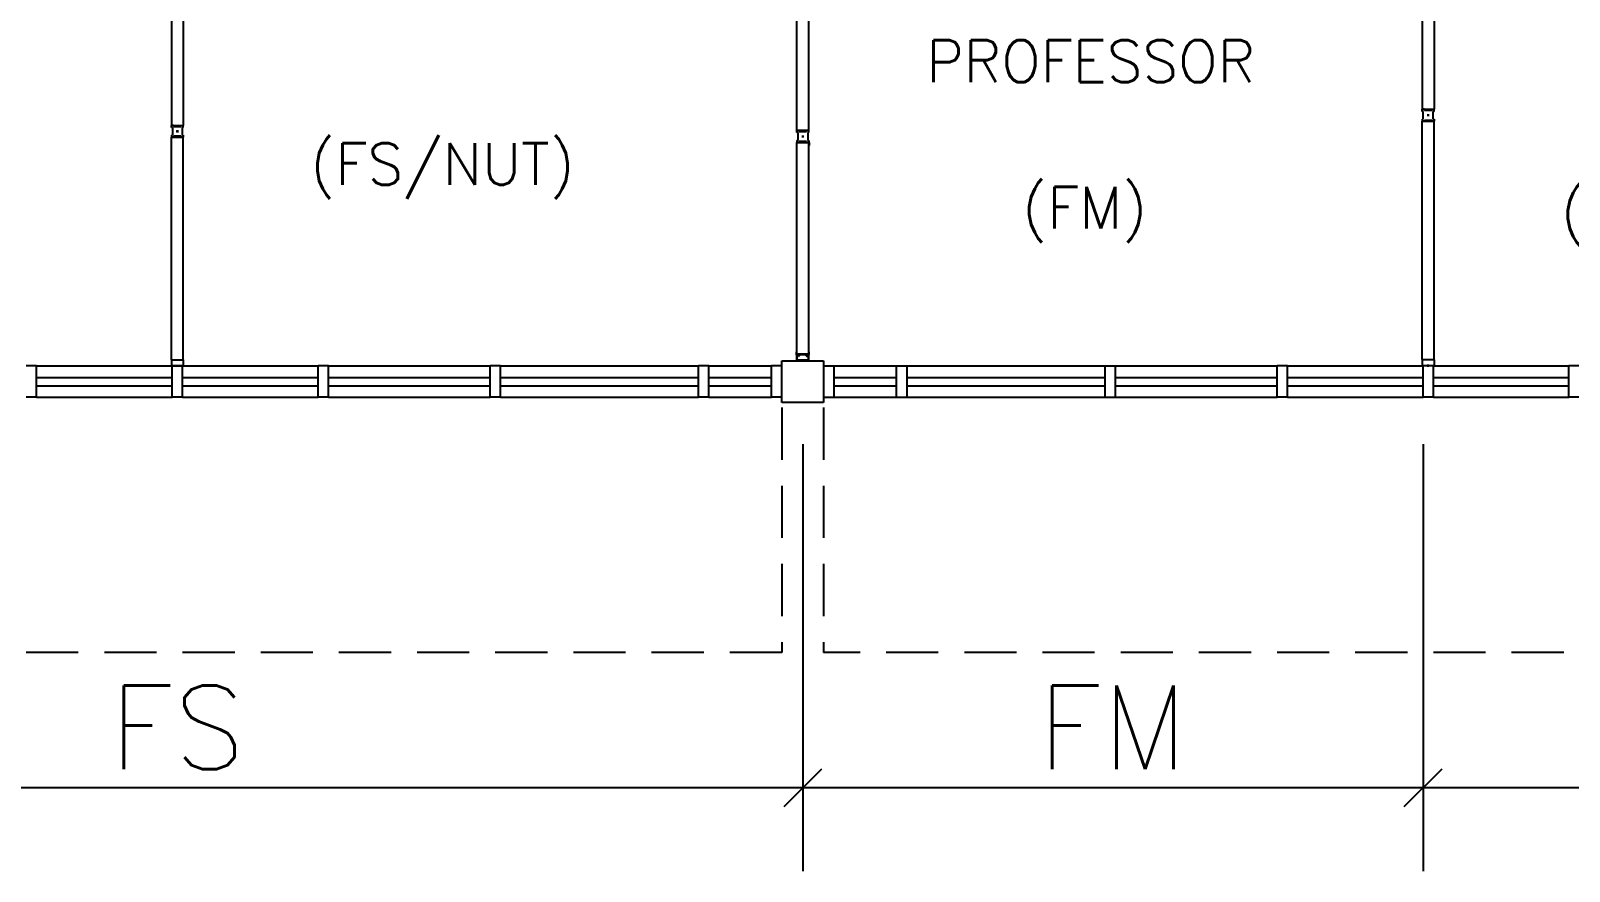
# Model space of a CAD drawing. Header units: millimetres. Extents: x 4436 to 4619, y 1272 to 1428.
# Drawn here: x 4507.76 to 4515.14, y 1294.45 to 1298.48 of the extents above; entities that cross this region are included whole.
import ezdxf

# ---------------------------------------------------------------- set-up
doc = ezdxf.new("R2010")
doc.units = ezdxf.units.MM
doc.linetypes.add('HIDDEN', pattern=[0.375, 0.25, -0.125])
for name, color, linetype in [('ALV', 2, 'Continuous'), ('DIV2', 2, 'Continuous'), ('ESTR', 3, 'Continuous'), ('JANELA', 1, 'Continuous'), ('PROJ', 1, 'HIDDEN'), ('TEXTO', 2, 'Continuous'), ('TXT CENTRO DE CUSTO', 2, 'Continuous')]:
    doc.layers.add(name, color=color, linetype=linetype)
doc.styles.add('1-200', font='simplex.shx', dxfattribs={"height": 0.4})
doc.styles.add('UNB1-100', font='simplex.shx', dxfattribs={"height": 0.2})
doc.dimstyles.new('1-200', dxfattribs={"dimtxt": 0.4, "dimasz": 0.18, "dimexe": 0.4, "dimexo": 0.2, "dimgap": 0.09, "dimtad": 1, "dimdec": 4, "dimzin": 0, "dimdsep": 46, "dimtxsty": '1-200', "dimblk": 'OBLIQUE', "dimcen": 0.09, "dimclrd": 1, "dimclre": 1, "dimclrt": 256, "dimadec": 0, "dimazin": 0, "dimtfac": 1, "dimtdec": 4, "dimtix": 1, "dimtofl": 0, "dimtmove": 0, "dimatfit": 3, "dimldrblk": 'OBLIQUE', "dimfxl": 0.18, "dimtolj": 1, "dimtzin": 0, "dimarcsym": 0})

# ---------------------------------------------------------------- blocks, each defined once
blk = doc.blocks.new('DIV12')
for p, q in [((-0.0051, 0), (0.0051, 0)), ((0, -0.0051), (0, 0.0051)), ((0.0285, 0.0285), (1.1715, 0.0285)), ((0.0285, -0.0285), (0.0285, 0.0285)), ((1.1715, -0.0285), (1.1715, 0.0285)), ((1.1949, 0), (1.2051, 0)), ((1.2, -0.0051), (1.2, 0.0051)), ((0.0285, -0.0285), (1.1715, -0.0285))]:
    blk.add_line(p, q)
blk = doc.blocks.new('DIV123')
for p, q in [((0.0051, 1.125), (-0.0051, 1.125)), ((0, 1.1199), (0, 1.1301)), ((-0.0285, 0.0285), (-0.0285, 1.0965)), ((0.0285, 1.0965), (-0.0285, 1.0965)), ((0.0285, 0.0285), (0.0285, 1.0965)), ((0.0285, 0.0285), (-0.0285, 0.0285)), ((0.0051, 0), (-0.0051, 0)), ((0, -0.0051), (0, 0.0051))]:
    blk.add_line(p, q)
blk = doc.blocks.new('IMTT')
for p, q in [((-0.0049, 0), (0.0049, 0)), ((0.0285, 0.0285), (0, 0.0285)), ((0, -0.0285), (0, 0.0285)), ((0.0285, -0.0285), (0, -0.0285))]:
    blk.add_line(p, q)
blk = doc.blocks.new('MTT')
for p, q in [((-0.0285, 0.0185), (-0.0285, 0.0285)), ((-0.0185, 0.0285), (-0.0285, 0.0285)), ((-0.0235, 0.0185), (-0.0285, 0.0185)), ((-0.0235, 0.0185), (-0.0235, -0.0185)), ((-0.0185, 0.0235), (-0.0185, 0.0285)), ((-0.0185, 0.0235), (0.0185, 0.0235)), ((-0.0049, 0), (0.0049, 0)), ((0, -0.0049), (0, 0.0049)), ((0.0185, 0.0235), (0.0185, 0.0285)), ((0.0185, 0.0285), (0.0285, 0.0285)), ((0.0235, 0.0185), (0.0285, 0.0185)), ((0.0235, 0.0185), (0.0235, -0.0185)), ((0.0285, 0.0185), (0.0285, 0.0285)), ((-0.0285, -0.0185), (-0.0235, -0.0185)), ((-0.0285, -0.0185), (-0.0285, -0.0285)), ((-0.0185, -0.0285), (-0.0285, -0.0285)), ((0.0185, -0.0235), (-0.0185, -0.0235)), ((-0.0185, -0.0235), (-0.0185, -0.0285)), ((0.0185, -0.0235), (0.0185, -0.0285)), ((0.0185, -0.0285), (0.0285, -0.0285)), ((0.0285, -0.0185), (0.0235, -0.0185)), ((0.0285, -0.0185), (0.0285, -0.0285))]:
    blk.add_line(p, q)
blk = doc.blocks.new('_Oblique')
at = {"color": 0, "linetype": 'ByBlock', "lineweight": -2}
blk.add_line((-0.5, -0.5), (0.5, 0.5), dxfattribs=at)
blk = doc.blocks.new('*D62')
at = {"layer": 'DEFPOINTS', "color": 0, "transparency": 16777216}
for p in [(4514.4394, 1296.6984), (4541.4644, 1296.6984), (4514.4394, 1294.8498)]:
    blk.add_point(p, dxfattribs=at)
at = {"layer": 'TXT CENTRO DE CUSTO', "color": 1, "lineweight": -2, "transparency": 16777216}
for p, q in [((4514.4394, 1296.4984), (4514.4394, 1294.4498)), ((4541.4644, 1296.4984), (4541.4644, 1294.4498)), ((4541.4644, 1294.8498), (4514.4394, 1294.8498))]:
    blk.add_line(p, q, dxfattribs=at)
at = {"layer": 'TXT CENTRO DE CUSTO', "color": 1, "lineweight": -2, "transparency": 16777216, "xscale": 0.18, "yscale": 0.18, "zscale": 0.18, "rotation": 180}
blk.add_blockref('_Oblique', (4514.4394, 1294.8498), dxfattribs=at)
at = {"layer": 'TXT CENTRO DE CUSTO', "color": 1, "lineweight": -2, "transparency": 16777216, "xscale": 0.18, "yscale": 0.18, "zscale": 0.18}
blk.add_blockref('_Oblique', (4541.4644, 1294.8498), dxfattribs=at)
at = {"layer": 'TXT CENTRO DE CUSTO', "transparency": 16777216, "insert": (4527.9519, 1295.1398), "char_height": 0.4, "attachment_point": 5, "style": '1-200'}
blk.add_mtext('\\A1;FM', dxfattribs=at)
blk = doc.blocks.new('*D63')
at = {"layer": 'DEFPOINTS', "color": 0, "transparency": 16777216}
for p in [(4511.4644, 1296.6984), (4514.4394, 1296.6984), (4511.4644, 1294.8498)]:
    blk.add_point(p, dxfattribs=at)
at = {"layer": 'TXT CENTRO DE CUSTO', "color": 1, "lineweight": -2, "transparency": 16777216}
for p, q in [((4511.4644, 1296.4984), (4511.4644, 1294.4498)), ((4514.4394, 1296.4984), (4514.4394, 1294.4498)), ((4514.4394, 1294.8498), (4511.4644, 1294.8498))]:
    blk.add_line(p, q, dxfattribs=at)
at = {"layer": 'TXT CENTRO DE CUSTO', "color": 1, "lineweight": -2, "transparency": 16777216, "xscale": 0.18, "yscale": 0.18, "zscale": 0.18, "rotation": 180}
blk.add_blockref('_Oblique', (4511.4644, 1294.8498), dxfattribs=at)
at = {"layer": 'TXT CENTRO DE CUSTO', "color": 1, "lineweight": -2, "transparency": 16777216, "xscale": 0.18, "yscale": 0.18, "zscale": 0.18}
blk.add_blockref('_Oblique', (4514.4394, 1294.8498), dxfattribs=at)
at = {"layer": 'TXT CENTRO DE CUSTO', "transparency": 16777216, "insert": (4512.9519, 1295.1398), "char_height": 0.4, "attachment_point": 5, "style": '1-200'}
blk.add_mtext('\\A1;FM', dxfattribs=at)
blk = doc.blocks.new('*D64')
at = {"layer": 'DEFPOINTS', "color": 0, "transparency": 16777216}
for p in [(4505.4644, 1296.6984), (4511.4644, 1296.6984), (4505.4644, 1294.8498)]:
    blk.add_point(p, dxfattribs=at)
at = {"layer": 'TXT CENTRO DE CUSTO', "color": 1, "lineweight": -2, "transparency": 16777216}
for p, q in [((4505.4644, 1296.4984), (4505.4644, 1294.4498)), ((4511.4644, 1296.4984), (4511.4644, 1294.4498)), ((4511.4644, 1294.8498), (4505.4644, 1294.8498))]:
    blk.add_line(p, q, dxfattribs=at)
at = {"layer": 'TXT CENTRO DE CUSTO', "color": 1, "lineweight": -2, "transparency": 16777216, "xscale": 0.18, "yscale": 0.18, "zscale": 0.18, "rotation": 180}
blk.add_blockref('_Oblique', (4505.4644, 1294.8498), dxfattribs=at)
at = {"layer": 'TXT CENTRO DE CUSTO', "color": 1, "lineweight": -2, "transparency": 16777216, "xscale": 0.18, "yscale": 0.18, "zscale": 0.18}
blk.add_blockref('_Oblique', (4511.4644, 1294.8498), dxfattribs=at)
at = {"layer": 'TXT CENTRO DE CUSTO', "transparency": 16777216, "insert": (4508.4644, 1295.1398), "char_height": 0.4, "attachment_point": 5, "style": '1-200'}
blk.add_mtext('\\A1;FS', dxfattribs=at)

msp = doc.modelspace()

# ---------------------------------------------------------------- linework, layer by layer
at = {"layer": 'ALV'}
for p, q in [((4507.78941, 1296.87345), (4507.73941, 1296.87345)), ((4507.78941, 1296.72345), (4507.78941, 1296.87345)), ((4508.43941, 1296.72345), (4508.43941, 1296.87345)), ((4508.48941, 1296.87345), (4508.43941, 1296.87345)), ((4508.48941, 1296.72345), (4508.48941, 1296.87345)), ((4509.13941, 1296.72345), (4509.13941, 1296.87345)), ((4509.18941, 1296.87345), (4509.13941, 1296.87345)), ((4509.18941, 1296.72345), (4509.18941, 1296.87345)), ((4509.96441, 1296.72345), (4509.96441, 1296.87345)), ((4510.01441, 1296.87345), (4509.96441, 1296.87345)), ((4510.01441, 1296.72345), (4510.01441, 1296.87345)), ((4510.96441, 1296.72345), (4510.96441, 1296.87345)), ((4511.01441, 1296.87345), (4510.96441, 1296.87345)), ((4511.01441, 1296.72345), (4511.01441, 1296.87345)), ((4511.31441, 1296.72345), (4511.31441, 1296.87345)), ((4511.36441, 1296.87345), (4511.31441, 1296.87345)), ((4511.56441, 1296.87345), (4511.61441, 1296.87345)), ((4511.61441, 1296.72345), (4511.61441, 1296.87345)), ((4511.91441, 1296.72345), (4511.91441, 1296.87345)), ((4511.91441, 1296.87345), (4511.96441, 1296.87345)), ((4511.96441, 1296.72345), (4511.96441, 1296.87345)), ((4512.91441, 1296.72345), (4512.91441, 1296.87345)), ((4512.91441, 1296.87345), (4512.96441, 1296.87345)), ((4512.96441, 1296.72345), (4512.96441, 1296.87345)), ((4513.73941, 1296.72345), (4513.73941, 1296.87345)), ((4513.78941, 1296.87345), (4513.73941, 1296.87345)), ((4513.78941, 1296.72345), (4513.78941, 1296.87345)), ((4514.43941, 1296.72345), (4514.43941, 1296.87345)), ((4514.48941, 1296.87345), (4514.43941, 1296.87345)), ((4514.48941, 1296.72345), (4514.48941, 1296.87345)), ((4515.13941, 1296.72345), (4515.13941, 1296.87345)), ((4515.18941, 1296.87345), (4515.13941, 1296.87345)), ((4507.78941, 1296.72345), (4507.73941, 1296.72345)), ((4508.48941, 1296.72345), (4508.43941, 1296.72345)), ((4509.18941, 1296.72345), (4509.13941, 1296.72345)), ((4510.01441, 1296.72345), (4509.96441, 1296.72345)), ((4511.01441, 1296.72345), (4510.96441, 1296.72345)), ((4511.36441, 1296.72345), (4511.31441, 1296.72345)), ((4511.56441, 1296.72345), (4511.61441, 1296.72345)), ((4511.91441, 1296.72345), (4511.96441, 1296.72345)), ((4512.91441, 1296.72345), (4512.96441, 1296.72345)), ((4513.78941, 1296.72345), (4513.73941, 1296.72345)), ((4514.48941, 1296.72345), (4514.43941, 1296.72345)), ((4515.18941, 1296.72345), (4515.13941, 1296.72345))]:
    msp.add_line(p, q, dxfattribs=at)
at = {"layer": 'DIV2'}
for p, q in [((4511.46951, 1297.97345), (4511.45931, 1297.97345)), ((4511.46441, 1297.96835), (4511.46441, 1297.97855)), ((4511.44591, 1297.94495), (4511.43391, 1297.94495)), ((4511.43391, 1297.94495), (4511.43391, 1297.93057)), ((4511.43391, 1297.93057), (4511.43591, 1297.93057)), ((4511.43591, 1296.92895), (4511.43591, 1297.94295)), ((4511.49291, 1297.94295), (4511.43591, 1297.94295)), ((4511.44591, 1297.94995), (4511.44791, 1297.94995)), ((4511.44591, 1297.94995), (4511.44591, 1297.94495)), ((4511.44791, 1297.94995), (4511.44791, 1297.94495)), ((4511.48091, 1297.94495), (4511.44791, 1297.94495)), ((4511.48091, 1297.94995), (4511.48291, 1297.94995)), ((4511.48091, 1297.94995), (4511.48091, 1297.94495)), ((4511.48291, 1297.94995), (4511.48291, 1297.94495)), ((4511.49491, 1297.94495), (4511.48291, 1297.94495)), ((4511.49291, 1296.92895), (4511.49291, 1297.94295)), ((4511.49291, 1297.93057), (4511.49491, 1297.93057)), ((4511.49491, 1297.94495), (4511.49491, 1297.93057)), ((4511.43391, 1296.92695), (4511.43391, 1296.94133)), ((4511.43391, 1296.94133), (4511.43591, 1296.94133)), ((4511.49291, 1296.94133), (4511.49491, 1296.94133)), ((4511.49491, 1296.92695), (4511.49491, 1296.94133)), ((4511.44591, 1296.92695), (4511.43391, 1296.92695)), ((4511.49291, 1296.92895), (4511.43591, 1296.92895)), ((4511.44591, 1296.92695), (4511.43591, 1296.92695)), ((4511.43591, 1296.89845), (4511.43591, 1296.92695)), ((4511.49291, 1296.89845), (4511.43591, 1296.89845)), ((4511.44391, 1296.92495), (4511.43791, 1296.92495)), ((4511.43791, 1296.90045), (4511.43791, 1296.92495)), ((4511.49091, 1296.90045), (4511.43791, 1296.90045)), ((4511.44391, 1296.91995), (4511.44391, 1296.92495)), ((4511.44391, 1296.91995), (4511.44591, 1296.91995)), ((4511.44591, 1296.91995), (4511.44591, 1296.92695)), ((4511.44591, 1296.92195), (4511.44591, 1296.92695)), ((4511.44591, 1296.92195), (4511.44791, 1296.92195)), ((4511.48091, 1296.92695), (4511.44791, 1296.92695)), ((4511.44791, 1296.92195), (4511.44791, 1296.92695)), ((4511.46951, 1296.89845), (4511.45931, 1296.89845)), ((4511.46441, 1296.89335), (4511.46441, 1296.90355)), ((4511.46441, 1296.89351), (4511.46441, 1296.90339)), ((4511.48091, 1296.92195), (4511.48091, 1296.92695)), ((4511.48091, 1296.92195), (4511.48291, 1296.92195)), ((4511.48291, 1296.92695), (4511.48291, 1296.91995)), ((4511.48291, 1296.92195), (4511.48291, 1296.92695)), ((4511.48291, 1296.92695), (4511.49291, 1296.92695)), ((4511.49491, 1296.92695), (4511.48291, 1296.92695)), ((4511.48291, 1296.91995), (4511.48491, 1296.91995)), ((4511.48491, 1296.92495), (4511.48491, 1296.91995)), ((4511.48491, 1296.92495), (4511.49091, 1296.92495)), ((4511.49091, 1296.92495), (4511.49091, 1296.90045)), ((4511.49291, 1296.89845), (4511.49291, 1296.92695))]:
    msp.add_line(p, q, dxfattribs=at)
at = {"layer": 'ESTR'}
for p, q in [((4511.36441, 1296.69845), (4511.36441, 1296.89845)), ((4511.36441, 1296.89845), (4511.56441, 1296.89845)), ((4511.56441, 1296.89845), (4511.56441, 1296.69845)), ((4511.56441, 1296.69845), (4511.36441, 1296.69845))]:
    msp.add_line(p, q, dxfattribs=at)
at = {"layer": 'JANELA', "color": 1}
for p, q in [((4507.78941, 1296.87345), (4508.43941, 1296.87345)), ((4508.48941, 1296.87345), (4509.13941, 1296.87345)), ((4509.18941, 1296.87345), (4509.96441, 1296.87345)), ((4510.01441, 1296.87345), (4510.96441, 1296.87345)), ((4511.01441, 1296.87345), (4511.31441, 1296.87345)), ((4511.61441, 1296.87345), (4511.91441, 1296.87345)), ((4511.96441, 1296.87345), (4512.91441, 1296.87345)), ((4512.96441, 1296.87345), (4513.73941, 1296.87345)), ((4513.78941, 1296.87345), (4514.43941, 1296.87345)), ((4514.48941, 1296.87345), (4515.13941, 1296.87345)), ((4507.78941, 1296.81845), (4508.43941, 1296.81845)), ((4508.48941, 1296.81845), (4509.13941, 1296.81845)), ((4509.18941, 1296.81845), (4509.96441, 1296.81845)), ((4510.01441, 1296.81845), (4510.96441, 1296.81845)), ((4511.01441, 1296.81845), (4511.31441, 1296.81845)), ((4511.61441, 1296.81845), (4511.91441, 1296.81845)), ((4511.96441, 1296.81845), (4512.91441, 1296.81845)), ((4512.96441, 1296.81845), (4513.73941, 1296.81845)), ((4513.78941, 1296.81845), (4514.43941, 1296.81845)), ((4514.48941, 1296.81845), (4515.13941, 1296.81845)), ((4507.78941, 1296.77845), (4508.43941, 1296.77845)), ((4507.78941, 1296.72345), (4508.43941, 1296.72345)), ((4508.48941, 1296.77845), (4509.13941, 1296.77845)), ((4508.48941, 1296.72345), (4509.13941, 1296.72345)), ((4509.18941, 1296.77845), (4509.96441, 1296.77845)), ((4509.18941, 1296.72345), (4509.96441, 1296.72345)), ((4510.01441, 1296.77845), (4510.96441, 1296.77845)), ((4510.01441, 1296.72345), (4510.96441, 1296.72345)), ((4511.01441, 1296.77845), (4511.31441, 1296.77845)), ((4511.01441, 1296.72345), (4511.31441, 1296.72345)), ((4511.61441, 1296.77845), (4511.91441, 1296.77845)), ((4511.61441, 1296.72345), (4511.91441, 1296.72345)), ((4511.96441, 1296.77845), (4512.91441, 1296.77845)), ((4511.96441, 1296.72345), (4512.91441, 1296.72345)), ((4512.96441, 1296.77845), (4513.73941, 1296.77845)), ((4512.96441, 1296.72345), (4513.73941, 1296.72345)), ((4513.78941, 1296.77845), (4514.43941, 1296.77845)), ((4513.78941, 1296.72345), (4514.43941, 1296.72345)), ((4514.48941, 1296.77845), (4515.13941, 1296.77845)), ((4514.48941, 1296.72345), (4515.13941, 1296.72345))]:
    msp.add_line(p, q, dxfattribs=at)
at = {"layer": 'PROJ', "linetype": 'HIDDEN'}
for p, q in [((4511.36441, 1296.67345), (4511.36441, 1295.49845)), ((4511.56441, 1296.67345), (4511.56441, 1295.49845)), ((4511.36441, 1295.49845), (4505.56441, 1295.49845)), ((4517.36441, 1295.49845), (4511.56441, 1295.49845))]:
    msp.add_line(p, q, dxfattribs=at)

# ---------------------------------------------------------------- block references
at = {"layer": 'DIV2'}
for name, p, rotation in [('DIV12', (4508.46441, 1299.19845), 270), ('DIV12', (4511.46441, 1297.97345), 90), ('DIV123', (4514.46441, 1299.20045), 180), ('IMTT', (4514.46441, 1296.87345), 90)]:
    msp.add_blockref(name, p, dxfattribs=dict(at, rotation=rotation))
at = {"layer": 'DIV2', "xscale": -1}
for name, p, rotation in [('MTT', (4514.46441, 1298.07545), 180), ('DIV12', (4514.46441, 1296.87545), 270), ('IMTT', (4508.46441, 1296.87345), 270)]:
    msp.add_blockref(name, p, dxfattribs=dict(at, rotation=rotation))
at = {"layer": 'DIV2'}
for p in [(4508.46441, 1297.99845), (4511.46441, 1297.97345)]:
    msp.add_blockref('MTT', p, dxfattribs=at)
at = {"layer": 'DIV2', "xscale": -1}
msp.add_blockref('DIV123', (4508.46441, 1296.87345), dxfattribs=at)

# ---------------------------------------------------------------- texts
at = {"layer": 'TEXTO', "style": 'UNB1-100'}
for s, p in [('PROFESSOR', (4512.0567, 1298.23478)), ('(FS/NUT)', (4509.10227, 1297.74155)), ('(FM)', (4512.51669, 1297.532)), ('(FS/FARM.)', (4515.10008, 1297.51326))]:
    msp.add_text(s, height=0.2, dxfattribs=at).set_placement(p)

# ---------------------------------------------------------------- dimensions: what is measured, and where the dimension line sits
at = {"layer": 'TXT CENTRO DE CUSTO'}
for base, p1, p2, text, picture, middle in [((4505.46441, 1294.84984), (4511.46441, 1296.69845), (4505.46441, 1296.69845), 'FS', '*D64', (4508.46441, 1295.13984)), ((4511.46441, 1294.84984), (4514.43941, 1296.69845), (4511.46441, 1296.69845), 'FM', '*D63', (4512.95191, 1295.13984)), ((4514.43941, 1294.84984), (4541.46441, 1296.69845), (4514.43941, 1296.69845), 'FM', '*D62', (4527.95191, 1295.13984))]:
    dim = msp.add_linear_dim(base=base, p1=p1, p2=p2, text=text, dimstyle='1-200', dxfattribs=at)
    dim.commit()
    dim.dimension.update_dxf_attribs({"geometry": picture, "text_midpoint": middle})

doc.saveas('drawing.dxf')
